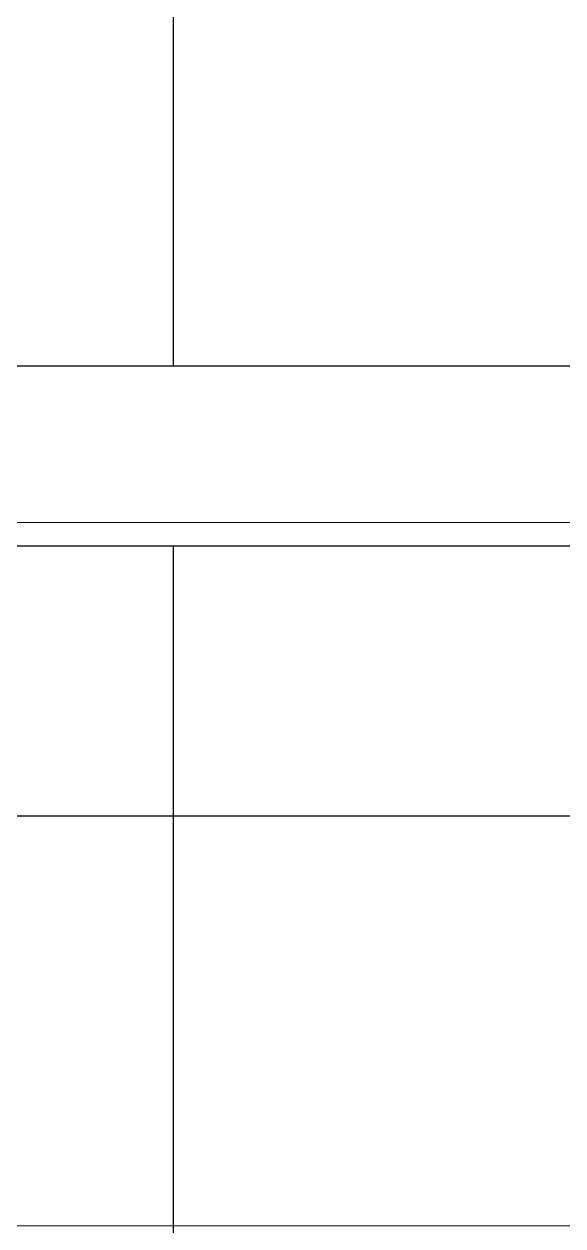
# Model space of a CAD drawing. Header units: inches. Extents: x -246178 to 57169, y -29325 to 19878.
# Drawn here: x 47304 to 47649, y 5053 to 5821 of the extents above; entities that cross this region are included whole.
import ezdxf

# ---------------------------------------------------------------- set-up
doc = ezdxf.new("R2010")
doc.units = ezdxf.units.IN
doc.header["$LTSCALE"] = 25
doc.header["$MEASUREMENT"] = 0
doc.linetypes.add('DASHDOT', pattern=[25.4, 12.7, -6.35, 0, -6.35])
doc.layers.add('00-Ground Floor$0$False Ceiling', color=251, linetype='Continuous')
for name, color, linetype, lineweight in [('00-Ground Floor$0$Walls', 251, 'Continuous', 5), ('00-Ground Floor$0$Wooden Joinery', 251, 'Continuous', 5), ('E-LITE-CLNG-CNDT', 6, 'DASHDOT', 35)]:
    doc.layers.add(name, color=color, linetype=linetype, lineweight=lineweight)

# ---------------------------------------------------------------- blocks, each defined once
blk = doc.blocks.new('00-Ground Floor$0$A$Ce9e1c4c3')
at = {"layer": '00-Ground Floor$0$False Ceiling', "color": 254, "linetype": 'Continuous'}
for p, q in [((-52600, 5602.57), (-52600, 8572.57)), ((-52600, 2517.57), (-52600, 5487.57)), ((-53702.07, 5315), (-51182.07, 5315))]:
    blk.add_line(p, q, dxfattribs=at)
at = {"layer": '00-Ground Floor$0$False Ceiling', "color": 254}
for p, q in [((-51182.07, 5602.57, 0), (-53702.07, 5602.57, 0)), ((-53702.07, 5487.57, 0), (-51182.07, 5487.57, 0))]:
    blk.add_line(p, q, dxfattribs=at)
blk = doc.blocks.new('00-Ground Floor')
at = {"layer": '00-Ground Floor$0$Walls'}
for p, q in [((46297.93, 5602.57, 0), (48817.93, 5602.57, 0)), ((46297.93, 5602.57, 0), (48817.93, 5602.57, 0)), ((46297.93, 5502.57, 0), (48817.93, 5502.57, 0)), ((46297.93, 5502.57, 0), (48817.93, 5502.57, 0))]:
    blk.add_line(p, q, dxfattribs=at)
at = {"layer": '00-Ground Floor$0$Wooden Joinery'}
blk.add_line((46297.93, 5052.57, 0), (48817.93, 5052.57, 0), dxfattribs=at)
at = {"layer": '00-Ground Floor$0$False Ceiling', "color": 254}
blk.add_blockref('00-Ground Floor$0$A$Ce9e1c4c3', (100000, 0), dxfattribs=at)

msp = doc.modelspace()

# ---------------------------------------------------------------- block references
at = {"layer": 'E-LITE-CLNG-CNDT'}
msp.add_blockref('00-Ground Floor', (0, 0), dxfattribs=at)

doc.saveas('drawing.dxf')
